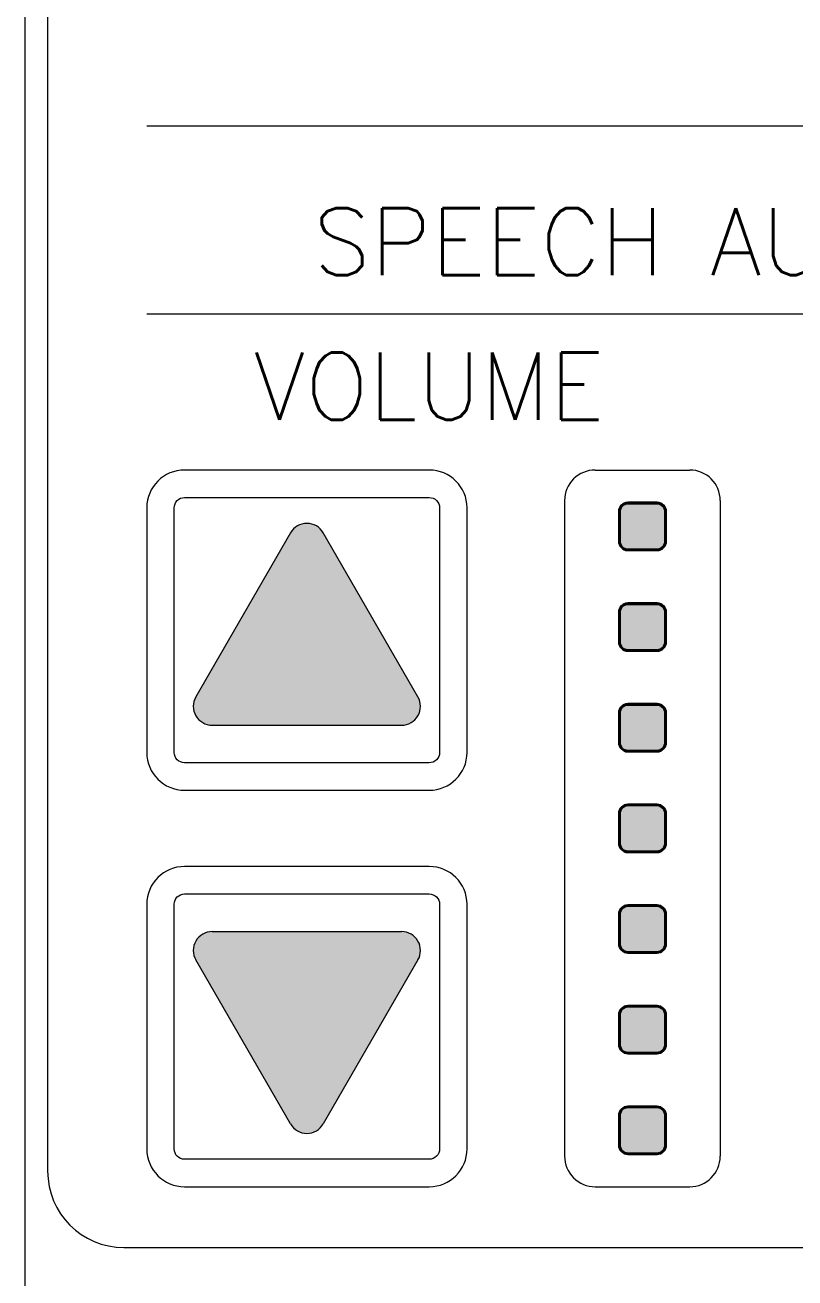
# Model space of a CAD drawing. Header units: inches. Extents: x 4.4 to 24.6, y 1.9 to 17.4.
# Drawn here: x 12.58 to 13.842, y 12.791 to 14.845 of the extents above; entities that cross this region are included whole.
import ezdxf
from ezdxf.enums import TextEntityAlignment as Align

# ---------------------------------------------------------------- set-up
doc = ezdxf.new("R2010")
doc.units = ezdxf.units.IN
doc.header["$LTSCALE"] = 0.4
doc.header["$MEASUREMENT"] = 0
doc.layers.add('ML800-LED', color=251, linetype='Continuous')
doc.layers.add('ML800-OBJECT', color=7, linetype='Continuous', lineweight=15)
doc.layers.add('ML800-TEXT', color=7, linetype='Continuous', lineweight=9)
doc.styles.add('LARGETEXT', font='romans.shx', dxfattribs={"height": 0.09})

msp = doc.modelspace()

# ---------------------------------------------------------------- hatches: boundary and pattern name
at = {"layer": 'ML800-LED'}
for points in [[(13.6291571383657, 14.04748537146384, 0.4142135623730575), (13.61590668098553, 14.06073582884402), (13.56790668098553, 14.06073582884401, 0.4142135623729989), (13.55465622360536, 14.04748537146384), (13.55465622360535, 13.99948537146384, 0.4142135623730968), (13.56790668098552, 13.98623491408366), (13.61590668098554, 13.98623491408366, 0.4142135623731557), (13.62915713836571, 13.99948537146384)], [(13.6291571383657, 13.88248537146384, 0.4142135623730575), (13.61590668098553, 13.89573582884402), (13.56790668098553, 13.89573582884401, 0.4142135623729989), (13.55465622360536, 13.88248537146384), (13.55465622360535, 13.83448537146384, 0.4142135623730968), (13.56790668098552, 13.82123491408366), (13.61590668098554, 13.82123491408366, 0.4142135623731557), (13.62915713836571, 13.83448537146384)], [(13.6291571383657, 13.71748537146384, 0.4142135623730575), (13.61590668098553, 13.73073582884401), (13.56790668098553, 13.73073582884401, 0.4142135623729989), (13.55465622360536, 13.71748537146384), (13.55465622360535, 13.66948537146384, 0.4142135623730968), (13.56790668098552, 13.65623491408366), (13.61590668098554, 13.65623491408366, 0.4142135623731557), (13.62915713836571, 13.66948537146384)], [(13.6291571383657, 13.55248537146384, 0.4142135623730575), (13.61590668098553, 13.56573582884401), (13.56790668098553, 13.56573582884401, 0.4142135623729989), (13.55465622360536, 13.55248537146384), (13.55465622360535, 13.50448537146384, 0.4142135623730968), (13.56790668098552, 13.49123491408366), (13.61590668098554, 13.49123491408366, 0.4142135623731557), (13.62915713836571, 13.50448537146384)], [(13.6291571383657, 13.38748537146384, 0.4142135623730575), (13.61590668098553, 13.40073582884401), (13.56790668098553, 13.40073582884401, 0.4142135623729989), (13.55465622360536, 13.38748537146384), (13.55465622360535, 13.33948537146384, 0.4142135623730968), (13.56790668098552, 13.32623491408367), (13.61590668098554, 13.32623491408367, 0.4142135623731557), (13.62915713836571, 13.33948537146384)], [(13.6291571383657, 13.22248537146384, 0.4142135623730575), (13.61590668098553, 13.23573582884401), (13.56790668098553, 13.23573582884401, 0.4142135623729989), (13.55465622360536, 13.22248537146384), (13.55465622360535, 13.17448537146384, 0.4142135623730968), (13.56790668098552, 13.16123491408366), (13.61590668098554, 13.16123491408366, 0.4142135623731557), (13.62915713836571, 13.17448537146384)], [(13.6291571383657, 13.05748537146384, 0.4142135623730575), (13.61590668098553, 13.07073582884402), (13.56790668098553, 13.07073582884402, 0.4142135623729989), (13.55465622360536, 13.05748537146384), (13.55465622360535, 13.00948537146384, 0.4142135623730968), (13.56790668098552, 12.99623491408366), (13.61590668098554, 12.99623491408366, 0.4142135623731557), (13.62915713836571, 13.00948537146384)]]:
    msp.add_hatch(color=256, dxfattribs=at).paths.add_polyline_path(points)
at = {"layer": 'ML800-TEXT'}
for points in [[(13.06870345050288, 14.01291638586714, 0.5773502691896405), (13.01500987546824, 14.01291638586714), (12.85984749963851, 13.74416726750694, 0.5773502691896281), (12.88669428715582, 13.69766726750694), (13.19701903881528, 13.69766726750694, 0.577350269189595), (13.2238658263326, 13.74416726750694)], [(13.2238658263326, 13.3128034754207, 0.5773502691896254), (13.19701903881528, 13.3593034754207), (12.88669428715582, 13.3593034754207, 0.577350269189609), (12.85984749963851, 13.3128034754207), (13.01500987546824, 13.04405435706051, 0.5773502691896405), (13.06870345050288, 13.04405435706051)]]:
    msp.add_hatch(color=256, dxfattribs=at).paths.add_polyline_path(points)

# ---------------------------------------------------------------- linework, layer by layer
at = {"layer": 'ML800-LED'}
for points in [[(13.63090668098553, 14.04748537146384, 0.4142135623730591), (13.61590668098553, 14.06248537146384), (13.56790668098553, 14.06248537146384, 0.41421356237303), (13.55290668098553, 14.04748537146384), (13.55290668098552, 13.99948537146384, 0.4142135623731211), (13.56790668098552, 13.98448537146384), (13.61590668098554, 13.98448537146384, 0.4142135623731385), (13.63090668098554, 13.99948537146384)], [(13.6291571383657, 14.04748537146384, 0.4142135623730575), (13.61590668098553, 14.06073582884402), (13.56790668098553, 14.06073582884401, 0.4142135623730183), (13.55465622360536, 14.04748537146384), (13.55465622360535, 13.99948537146384, 0.4142135623730968), (13.56790668098552, 13.98623491408366), (13.61590668098554, 13.98623491408366, 0.4142135623731361), (13.62915713836571, 13.99948537146384)], [(13.63090668098553, 13.88248537146384, 0.4142135623730591), (13.61590668098553, 13.89748537146384), (13.56790668098553, 13.89748537146384, 0.41421356237303), (13.55290668098553, 13.88248537146384), (13.55290668098552, 13.83448537146384, 0.4142135623731211), (13.56790668098552, 13.81948537146384), (13.61590668098554, 13.81948537146384, 0.4142135623731385), (13.63090668098554, 13.83448537146384)], [(13.6291571383657, 13.88248537146384, 0.4142135623730575), (13.61590668098553, 13.89573582884402), (13.56790668098553, 13.89573582884401, 0.4142135623730183), (13.55465622360536, 13.88248537146384), (13.55465622360535, 13.83448537146384, 0.4142135623730968), (13.56790668098552, 13.82123491408366), (13.61590668098554, 13.82123491408366, 0.4142135623731361), (13.62915713836571, 13.83448537146384)], [(13.63090668098553, 13.71748537146384, 0.4142135623730591), (13.61590668098553, 13.73248537146384), (13.56790668098553, 13.73248537146384, 0.41421356237303), (13.55290668098553, 13.71748537146384), (13.55290668098552, 13.66948537146384, 0.4142135623731211), (13.56790668098552, 13.65448537146384), (13.61590668098554, 13.65448537146384, 0.4142135623731385), (13.63090668098554, 13.66948537146384)], [(13.6291571383657, 13.71748537146384, 0.4142135623730575), (13.61590668098553, 13.73073582884401), (13.56790668098553, 13.73073582884401, 0.4142135623730183), (13.55465622360536, 13.71748537146384), (13.55465622360535, 13.66948537146384, 0.4142135623730968), (13.56790668098552, 13.65623491408366), (13.61590668098554, 13.65623491408366, 0.4142135623731361), (13.62915713836571, 13.66948537146384)], [(13.63090668098553, 13.55248537146384, 0.4142135623730591), (13.61590668098553, 13.56748537146384), (13.56790668098553, 13.56748537146384, 0.41421356237303), (13.55290668098553, 13.55248537146384), (13.55290668098552, 13.50448537146384, 0.4142135623731211), (13.56790668098552, 13.48948537146384), (13.61590668098554, 13.48948537146384, 0.4142135623731385), (13.63090668098554, 13.50448537146384)], [(13.6291571383657, 13.55248537146384, 0.4142135623730575), (13.61590668098553, 13.56573582884401), (13.56790668098553, 13.56573582884401, 0.4142135623730183), (13.55465622360536, 13.55248537146384), (13.55465622360535, 13.50448537146384, 0.4142135623730968), (13.56790668098552, 13.49123491408366), (13.61590668098554, 13.49123491408366, 0.4142135623731361), (13.62915713836571, 13.50448537146384)], [(13.63090668098553, 13.38748537146384, 0.4142135623730591), (13.61590668098553, 13.40248537146384), (13.56790668098553, 13.40248537146384, 0.41421356237303), (13.55290668098553, 13.38748537146384), (13.55290668098552, 13.33948537146384, 0.4142135623731211), (13.56790668098552, 13.32448537146384), (13.61590668098554, 13.32448537146384, 0.4142135623731385), (13.63090668098554, 13.33948537146384)], [(13.6291571383657, 13.38748537146384, 0.4142135623730575), (13.61590668098553, 13.40073582884401), (13.56790668098553, 13.40073582884401, 0.4142135623730183), (13.55465622360536, 13.38748537146384), (13.55465622360535, 13.33948537146384, 0.4142135623730968), (13.56790668098552, 13.32623491408367), (13.61590668098554, 13.32623491408367, 0.4142135623731361), (13.62915713836571, 13.33948537146384)], [(13.63090668098553, 13.22248537146384, 0.4142135623730591), (13.61590668098553, 13.23748537146383), (13.56790668098553, 13.23748537146384, 0.41421356237303), (13.55290668098553, 13.22248537146384), (13.55290668098552, 13.17448537146384, 0.4142135623731211), (13.56790668098552, 13.15948537146384), (13.61590668098554, 13.15948537146384, 0.4142135623731385), (13.63090668098554, 13.17448537146384)], [(13.6291571383657, 13.22248537146384, 0.4142135623730575), (13.61590668098553, 13.23573582884401), (13.56790668098553, 13.23573582884401, 0.4142135623730183), (13.55465622360536, 13.22248537146384), (13.55465622360535, 13.17448537146384, 0.4142135623730968), (13.56790668098552, 13.16123491408366), (13.61590668098554, 13.16123491408366, 0.4142135623731361), (13.62915713836571, 13.17448537146384)], [(13.63090668098553, 13.05748537146384, 0.4142135623730591), (13.61590668098553, 13.07248537146384), (13.56790668098553, 13.07248537146384, 0.41421356237303), (13.55290668098553, 13.05748537146384), (13.55290668098552, 13.00948537146384, 0.4142135623731211), (13.56790668098552, 12.99448537146384), (13.61590668098554, 12.99448537146384, 0.4142135623731385), (13.63090668098554, 13.00948537146384)], [(13.6291571383657, 13.05748537146384, 0.4142135623730575), (13.61590668098553, 13.07073582884402), (13.56790668098553, 13.07073582884402, 0.4142135623730183), (13.55465622360536, 13.05748537146384), (13.55465622360535, 13.00948537146384, 0.4142135623730968), (13.56790668098552, 12.99623491408366), (13.61590668098554, 12.99623491408366, 0.4142135623731361), (13.62915713836571, 13.00948537146384)]]:
    msp.add_lwpolyline(points, format="xyb", close=True, dxfattribs=at)
at = {"layer": 'ML800-OBJECT'}
for p, q in [((12.57987563044575, 11.19152179829268), (12.57987563044573, 16.12954496803757)), ((12.61687563044572, 16.12954496803758), (12.61687563044572, 12.96649920190507)), ((13.24235664498556, 14.11598535346382), (12.84135668098555, 14.11598535346382)), ((13.51435671698557, 14.11598535346382), (13.66935664498553, 14.11598535346382)), ((12.77935668098556, 14.05398535346382), (12.77935668098555, 13.65298538946382)), ((13.30435664498556, 13.65298538946382), (13.30435664498556, 14.05398535346382)), ((13.46435671698557, 14.06598535346382), (13.46435671698555, 12.99098538946382)), ((13.71935664498554, 14.06598535346382), (13.71935664498553, 12.99098538946382)), ((12.84135668098555, 13.59098538946382), (13.24235664498556, 13.59098538946382)), ((13.24235664498556, 13.46598535346382), (12.84135668098555, 13.46598535346382)), ((12.77935668098556, 13.40398535346382), (12.77935668098555, 13.00298538946383)), ((13.30435664498556, 13.00298538946383), (13.30435664498556, 13.40398535346382)), ((12.84135668098555, 12.94098538946382), (13.24235664498556, 12.94098538946382)), ((13.51435671698555, 12.94098538946382), (13.66935664498553, 12.94098538946382)), ((12.74187563044572, 12.84149920190507), (19.29187555844577, 12.84149920190507))]:
    msp.add_line(p, q, dxfattribs=at)
for points in [[(13.24235664498555, 14.07098535346382, -0.4142135623730975), (13.25935664498555, 14.05398535346382), (13.25935664498556, 13.65298538946383, -0.4142135623730975), (13.24235664498556, 13.63598538946383), (12.84135668098555, 13.63598538946383, -0.4142135623729751), (12.82435668098556, 13.65298538946383), (12.82435668098556, 14.05398535346382, -0.4142135623729751), (12.84135668098555, 14.07098535346382)], [(13.24235664498555, 13.42098535346382, -0.4142135623730975), (13.25935664498555, 13.40398535346382), (13.25935664498556, 13.00298538946383, -0.4142135623730975), (13.24235664498556, 12.98598538946382), (12.84135668098555, 12.98598538946382, -0.4142135623729751), (12.82435668098556, 13.00298538946383), (12.82435668098556, 13.40398535346382, -0.4142135623729751), (12.84135668098555, 13.42098535346382)]]:
    msp.add_lwpolyline(points, format="xyb", close=True, dxfattribs=at)
for centre, radius, start, end in [((12.84135668098555, 14.05398535346382), 0.0620000000000012, 90, 180), ((13.24235664498556, 14.05398535346382), 0.062, 0, 90), ((13.51435671698557, 14.06598535346382), 0.05, 89.99999999999797, 179.999999999999), ((13.66935664498553, 14.06598535346382), 0.05, 359.9999999999994, 89.99999999999797), ((12.84135668098555, 13.65298538946382), 0.0620000000000012, 180, 270), ((13.24235664498556, 13.65298538946382), 0.0620000000000012, 270, 0), ((12.84135668098555, 13.40398535346382), 0.0620000000000012, 90, 180), ((13.24235664498556, 13.40398535346382), 0.062, 0, 90), ((12.84135668098555, 13.00298538946383), 0.0620000000000012, 180, 270), ((13.24235664498556, 13.00298538946383), 0.0620000000000012, 270, 0), ((13.51435671698555, 12.99098538946382), 0.05, 179.9999999999992, 270), ((13.66935664498553, 12.99098538946382), 0.05, 270.0000000000002, 359.9999999999996), ((12.74187563044572, 12.96649920190507), 0.125, 180, 270)]:
    msp.add_arc(centre, radius, start, end, dxfattribs=at)
at = {"layer": 'ML800-TEXT'}
for p, q in [((12.77935668098556, 14.68040029003788), (15.13354463601796, 14.68040029003787)), ((12.77935668098556, 14.37198537146382), (14.43151029394319, 14.37198537146382)), ((13.01500987546824, 14.01291638586714), (12.85984749963851, 13.74416726750694)), ((13.2238658263326, 13.74416726750695), (13.06870345050288, 14.01291638586714)), ((12.88669428715582, 13.69766726750694), (13.19701903881528, 13.69766726750694)), ((12.88669428715582, 13.3593034754207), (13.19701903881528, 13.3593034754207)), ((13.01500987546824, 13.04405435706051), (12.85984749963851, 13.3128034754207)), ((13.2238658263326, 13.3128034754207), (13.06870345050288, 13.04405435706051))]:
    msp.add_line(p, q, dxfattribs=at)
for centre, radius, start, end in [((13.04185666298556, 13.99741638586714), 0.031, 29.99999999999872, 150.0000000000013), ((12.88669428715582, 13.72866726750694), 0.0309999999999985, 149.9999999999996, 269.9999999999968), ((13.19701903881528, 13.72866726750694), 0.0309999999999988, 270.0000000000033, 30.00000000000321), ((12.88669428715582, 13.3283034754207), 0.0309999999999985, 90.00000000000328, 210.0000000000004), ((13.19701903881528, 13.3283034754207), 0.0309999999999988, 329.9999999999968, 89.99999999999676), ((13.04185666298556, 13.05955435706051), 0.031, 209.9999999999988, 330.0000000000013)]:
    msp.add_arc(centre, radius, start, end, dxfattribs=at)

# ---------------------------------------------------------------- texts
at = {"layer": 'ML800-TEXT', "style": 'LARGETEXT'}
for s, p in [('SPEECH AUDIO', (13.59185666298554, 14.49048538946379)), ('VOLUME', (13.24187226443568, 14.25348538946382))]:
    msp.add_text(s, height=0.11, dxfattribs=at).set_placement(p, align=Align.MIDDLE)

doc.saveas('drawing.dxf')
